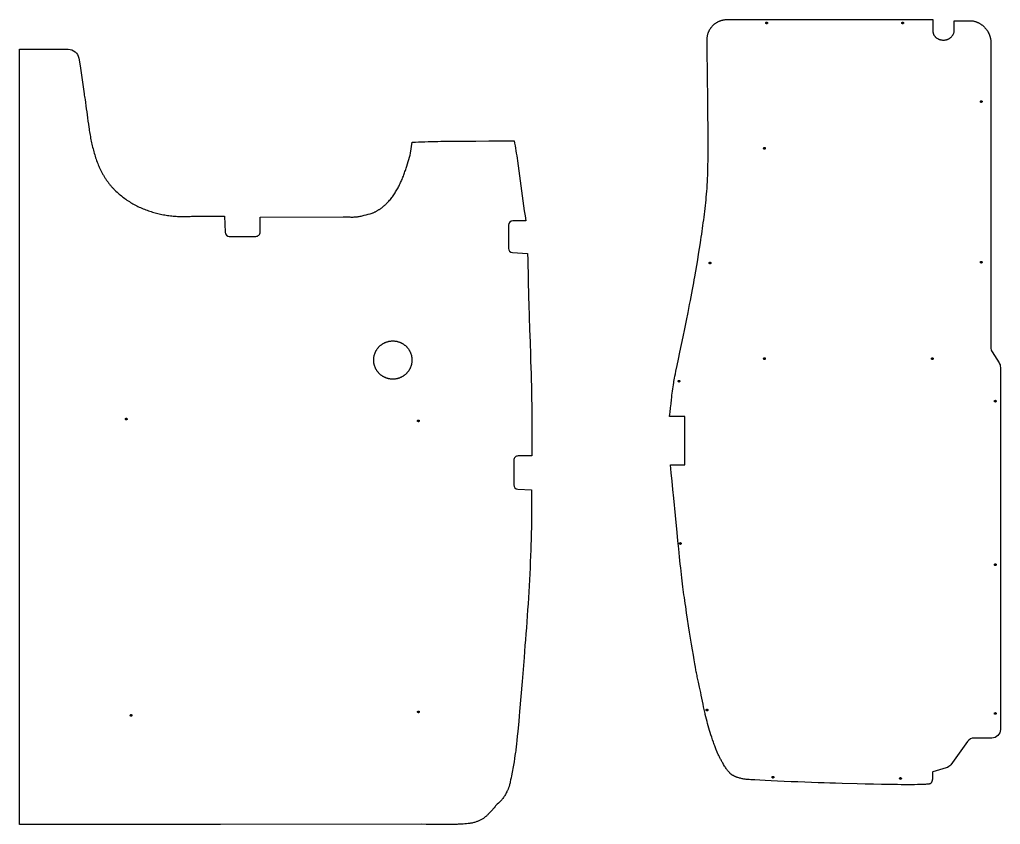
# Model space of a CAD drawing. Extents: x -90 to 5094, y -2208 to 5100.
# Drawn here: x 2285 to 4592, y -2200 to -306 of the extents above; entities that cross this region are included whole.
import ezdxf

# ---------------------------------------------------------------- set-up
doc = ezdxf.new("R2010")
doc.units = 0
doc.layers.add('Default_Layer', color=1, linetype='CONTINUOUS')

msp = doc.modelspace()

# ---------------------------------------------------------------- linework, layer by layer
at = {"layer": 'Default_Layer'}
for points in [[(4483.7, -334.6), (4483.7, -309), (4523.5, -309), (4524.7, -309.1), (4525.9, -309.2), (4527.2, -309.4), (4528.4, -309.6), (4529.6, -309.9), (4530.8, -310.2), (4531.9, -310.5), (4533.1, -310.8), (4534.2, -311.2), (4535.4, -311.6), (4536.5, -312), (4537.6, -312.4), (4538.7, -312.9), (4539.8, -313.4), (4540.9, -313.9), (4542, -314.5), (4543, -315), (4544.1, -315.6), (4545.1, -316.3), (4546.1, -316.9), (4547.1, -317.6), (4548, -318.3), (4549, -319), (4549.9, -319.7), (4550.9, -320.5), (4551.8, -321.2), (4552.6, -322), (4553.5, -322.8), (4554.4, -323.7), (4555.2, -324.5), (4556, -325.4), (4556.8, -326.3), (4557.6, -327.2), (4558.3, -328.1), (4559.1, -329), (4559.8, -330), (4560.5, -330.9), (4561.1, -331.9), (4561.8, -332.9), (4562.4, -333.9), (4563, -334.9), (4563.6, -336), (4564.1, -337), (4564.7, -338.1), (4565.2, -339.1), (4565.7, -340.2), (4566.1, -341.3), (4566.6, -342.4), (4567, -343.5), (4567.4, -344.7), (4567.7, -345.8), (4568.1, -346.9), (4568.4, -348.1), (4568.6, -349.2), (4568.9, -350.4), (4569.1, -351.5), (4569.3, -352.7), (4569.5, -353.9), (4569.6, -355.1), (4569.7, -356.2), (4569.8, -357.4), (4569.9, -358.6), (4569.9, -359.8), (4569.9, -361), (4569.9, -1077.8, 0.142461), (4573, -1088.6), (4589.2, -1114, -0.142461), (4592.3, -1124.7), (4592.3, -1977.1, -0.41414), (4572.3, -1997.1), (4531, -1997.1, 0.240528), (4514.8, -2005.4), (4475.4, -2059.8, -0.166755), (4464.8, -2067.3), (4433.1, -2076.6), (4432.9, -2077.4), (4432.8, -2078.3), (4432.7, -2079.2), (4432.6, -2080.2), (4432.6, -2081.1), (4432.5, -2082), (4432.5, -2084), (4432.5, -2085.9), (4432.5, -2087.8), (4432.5, -2089.7), (4432.5, -2091.7), (4432.4, -2092.6), (4432.3, -2093.5), (4432.3, -2094.4), (4432.1, -2095.3), (4432, -2096.2), (4431.8, -2097.1), (4431.6, -2097.9), (4431.4, -2098.7), (4431.1, -2099.5), (4430.8, -2100.3), (4430.4, -2101), (4430, -2101.8), (4429.7, -2102.1), (4429.5, -2102.4), (4429.2, -2102.8), (4429, -2103.1), (4428.7, -2103.4), (4428.4, -2103.7), (4428.1, -2104), (4427.7, -2104.3), (4427.5, -2104.4), (4427.3, -2104.6), (4427, -2104.7), (4426.6, -2104.8), (4426.2, -2104.9), (4425.7, -2105.1), (4424.6, -2105.3), (4423.3, -2105.5), (4421.8, -2105.7), (4420.1, -2105.9), (4418.2, -2106), (4416.2, -2106.2), (4413.9, -2106.3), (4411.5, -2106.4), (4409, -2106.5), (4406.2, -2106.6), (4403.4, -2106.7), (4397.2, -2106.8), (4390.4, -2106.9), (4383.2, -2107), (4375.5, -2107), (4367.4, -2107), (4359, -2106.9), (4350.2, -2106.8), (4341.2, -2106.7), (4331.9, -2106.5), (4322.5, -2106.4), (4313, -2106.2), (4293.6, -2105.7), (4274.3, -2105.3), (4255.4, -2104.8), (4220.2, -2103.8), (4204.7, -2103.4), (4191, -2103), (4177.7, -2102.6), (4163.3, -2102.2), (4148.1, -2101.7), (4132.3, -2101.1), (4116.1, -2100.5), (4099.9, -2099.9), (4083.9, -2099.2), (4068.2, -2098.5), (4053.3, -2097.8), (4039.2, -2097.1), (4026.4, -2096.5), (4014.9, -2095.8), (4009.8, -2095.5), (4005.2, -2095.2), (4001, -2094.9), (3997.4, -2094.7), (3994.2, -2094.4), (3991.7, -2094.2), (3989.8, -2093.9), (3989.1, -2093.8), (3988.5, -2093.7), (3986.6, -2093.3), (3984.6, -2092.9), (3982.7, -2092.4), (3980.8, -2091.9), (3978.9, -2091.4), (3976.9, -2090.9), (3975, -2090.3), (3973.2, -2089.6), (3971.3, -2088.9), (3970.4, -2088.6), (3969.5, -2088.2), (3968.6, -2087.8), (3967.7, -2087.4), (3966.8, -2087), (3965.9, -2086.5), (3965, -2086.1), (3964.2, -2085.6), (3963.3, -2085.1), (3962.5, -2084.6), (3961.7, -2084.1), (3960.8, -2083.6), (3960, -2083), (3959.2, -2082.4), (3958.5, -2081.8), (3957.7, -2081.2), (3957, -2080.5), (3956.2, -2079.8), (3955.5, -2079.1), (3954.8, -2078.4), (3954.1, -2077.7), (3953.4, -2076.9), (3952.7, -2076.1), (3952.1, -2075.3), (3951.4, -2074.5), (3950.7, -2073.7), (3949.5, -2071.9), (3948.2, -2070.2), (3947, -2068.4), (3945.8, -2066.6), (3944.7, -2064.8), (3943.6, -2062.9), (3941.3, -2059.3), (3939.2, -2055.8), (3938.1, -2054), (3937.1, -2052.3), (3936.1, -2050.5), (3935.1, -2048.7), (3934.1, -2047), (3933.2, -2045.2), (3932.2, -2043.3), (3931.3, -2041.5), (3930.4, -2039.7), (3929.6, -2037.8), (3928.7, -2036), (3927.9, -2034.1), (3926.2, -2030.4), (3924.6, -2026.7), (3923.8, -2024.7), (3922.9, -2022.6), (3922, -2020.2), (3921.1, -2017.8), (3920.2, -2015.2), (3919.2, -2012.5), (3918.2, -2009.8), (3917.2, -2007), (3915.3, -2001.2), (3913.3, -1995.4), (3911.5, -1989.7), (3909.8, -1984.3), (3908.2, -1979), (3906.6, -1973.8), (3905.1, -1968.5), (3903.6, -1963.2), (3902.2, -1957.9), (3900.8, -1952.6), (3899.5, -1947.3), (3898.2, -1941.9), (3897.5, -1939.2), (3896.9, -1936.3), (3896.2, -1933.3), (3895.5, -1930.2), (3894.2, -1923.8), (3892.8, -1917.1), (3890, -1903.4), (3888.7, -1896.5), (3887.3, -1889.9), (3886, -1883.8), (3884.6, -1877.7), (3881.9, -1865.4), (3880.6, -1859.3), (3879.3, -1853.2), (3878.7, -1850.1), (3878.1, -1847), (3877.5, -1843.9), (3876.9, -1840.9), (3876.2, -1836.7), (3875.1, -1830.5), (3873.7, -1822.4), (3872, -1812.8), (3870.2, -1801.7), (3868.1, -1789.5), (3865.9, -1776.3), (3863.6, -1762.2), (3861.2, -1747.7), (3858.9, -1732.7), (3856.5, -1717.6), (3854.2, -1702.6), (3852, -1687.9), (3850.9, -1680.7), (3849.9, -1673.6), (3848.9, -1666.7), (3847.9, -1660.1), (3847.1, -1653.6), (3846.2, -1647.4), (3845.4, -1641.1), (3844.6, -1634.5), (3843.8, -1627.5), (3843, -1620.2), (3842.1, -1612.6), (3841.2, -1604.7), (3840.3, -1596.5), (3839.4, -1588.1), (3837.6, -1570.4), (3835.7, -1552), (3833.8, -1532.9), (3831.9, -1513.3), (3827.9, -1473), (3824, -1432.3), (3822, -1412.2), (3820.1, -1392.5), (3818.2, -1373.2), (3816.3, -1354.5), (3850.3, -1354.5), (3850.3, -1240.1), (3814.1, -1240.1), (3814.7, -1235.2), (3815.2, -1230.2), (3816.4, -1220.3), (3817.5, -1210.3), (3818.6, -1200.4), (3819.1, -1195.4), (3819.7, -1190.5), (3820.3, -1185.5), (3821, -1180.5), (3821.6, -1175.6), (3822.3, -1170.6), (3823, -1165.7), (3823.8, -1160.7), (3824.3, -1157.9), (3824.9, -1154.4), (3825.7, -1150.2), (3826.7, -1145.4), (3827.7, -1140), (3828.9, -1134.1), (3831.7, -1120.7), (3834.8, -1105.7), (3838.2, -1089.1), (3845.8, -1053), (3849.7, -1034), (3853.6, -1014.8), (3857.5, -995.7), (3859.4, -986.2), (3861.3, -976.9), (3863.1, -967.8), (3864.8, -958.8), (3866.5, -950.1), (3868.1, -941.7), (3869.6, -933.6), (3871, -925.9), (3872.3, -918.5), (3873.5, -911.6), (3877.9, -884.9), (3880.2, -871.5), (3882.4, -858.2), (3884.5, -844.8), (3886.7, -831.4), (3887.7, -824.7), (3888.7, -818), (3889.7, -811.3), (3890.7, -804.6), (3891.7, -797.9), (3892.6, -791.2), (3893.5, -784.4), (3894.4, -777.7), (3895.3, -771), (3896.1, -764.3), (3896.9, -757.6), (3897.7, -750.8), (3898.5, -744.1), (3899.2, -737.4), (3899.9, -730.6), (3900.5, -723.9), (3901.1, -717.2), (3901.7, -710.4), (3902.2, -703.7), (3902.7, -696.9), (3902.9, -693.5), (3903.1, -689.9), (3903.3, -686.2), (3903.5, -682.4), (3903.6, -678.5), (3903.8, -674.4), (3903.9, -670.3), (3904.1, -666), (3904.3, -657.2), (3904.5, -648), (3904.6, -638.4), (3904.7, -628.5), (3904.8, -618.3), (3904.8, -607.7), (3904.8, -596.9), (3904.8, -585.8), (3904.8, -574.6), (3904.7, -563.1), (3904.6, -551.4), (3904.5, -539.6), (3904.2, -515.6), (3903.9, -491.3), (3903.3, -442.5), (3903.1, -418.4), (3902.9, -394.7), (3902.8, -383.1), (3902.7, -371.7), (3902.7, -360.5), (3902.7, -349.5), (3902.7, -348.4), (3902.9, -347.3), (3903, -346.2), (3903.2, -345), (3903.4, -343.9), (3903.6, -342.8), (3903.9, -341.7), (3904.2, -340.6), (3904.5, -339.6), (3904.8, -338.5), (3905.2, -337.4), (3905.6, -336.4), (3906, -335.4), (3906.4, -334.3), (3906.9, -333.3), (3907.4, -332.3), (3907.9, -331.3), (3908.4, -330.3), (3909, -329.3), (3909.6, -328.4), (3910.2, -327.4), (3910.8, -326.5), (3911.5, -325.6), (3912.2, -324.7), (3912.8, -323.8), (3913.6, -323), (3914.3, -322.1), (3915.1, -321.3), (3915.8, -320.5), (3916.6, -319.7), (3917.4, -318.9), (3918.3, -318.1), (3919.1, -317.4), (3920, -316.7), (3920.8, -316), (3921.7, -315.3), (3922.7, -314.6), (3923.6, -314), (3924.5, -313.4), (3925.5, -312.8), (3926.5, -312.2), (3927.5, -311.7), (3928.5, -311.1), (3929.5, -310.6), (3930.5, -310.2), (3931.5, -309.7), (3932.6, -309.3), (3933.7, -308.9), (3934.7, -308.5), (3935.8, -308.2), (3936.9, -307.9), (3938, -307.6), (3939.2, -307.3), (3940.3, -307.1), (3941.4, -306.9), (3942.6, -306.7), (3943.7, -306.6), (3944.9, -306.5), (3946.1, -306.4), (3947.2, -306.4), (3948.4, -306.4), (3949.6, -306.4), (3950.8, -306.4), (3952, -306.5), (4433.4, -306.5), (4433.5, -334.9), (4433.7, -336), (4433.9, -337.1), (4434.1, -338.1), (4434.4, -339.2), (4434.8, -340.1), (4435.2, -341.1), (4435.6, -342), (4436.1, -342.9), (4436.6, -343.8), (4437.2, -344.6), (4437.8, -345.4), (4438.5, -346.2), (4439.2, -346.9), (4439.9, -347.6), (4440.6, -348.3), (4441.4, -348.9), (4442.2, -349.5), (4443.1, -350.1), (4444, -350.7), (4444.9, -351.2), (4445.8, -351.6), (4446.7, -352.1), (4447.7, -352.5), (4448.6, -352.8), (4449.6, -353.2), (4450.6, -353.5), (4451.7, -353.7), (4452.7, -353.9), (4453.7, -354.1), (4454.8, -354.3), (4455.9, -354.4), (4456.9, -354.5), (4458, -354.5), (4459.1, -354.5), (4460.1, -354.4), (4461.2, -354.4), (4462.3, -354.2), (4463.3, -354.1), (4464.4, -353.9), (4465.4, -353.6), (4466.4, -353.3), (4467.5, -353), (4468.5, -352.6), (4469.5, -352.2), (4470.4, -351.8), (4471.4, -351.3), (4472.3, -350.7), (4473.3, -350.1), (4474.2, -349.5), (4475, -348.8), (4475.9, -348.1), (4476.7, -347.4), (4477.5, -346.6), (4478.2, -345.7), (4479, -344.8), (4479.7, -343.9), (4480.3, -342.9), (4480.9, -341.8), (4481.5, -340.8), (4482, -339.6), (4482.5, -338.4), (4483, -337.2), (4483.4, -335.9), (4483.7, -334.6)], [(3467.3, -1864.1), (3461.3, -1934.4), (3460.3, -1945.3), (3459.2, -1957.2), (3457, -1981.6), (3455.9, -1992.9), (3455, -2002.8), (3454.2, -2010.6), (3453.9, -2013.6), (3453.6, -2015.8), (3453.2, -2019.5), (3452.7, -2023.2), (3452.2, -2026.9), (3451.6, -2030.6), (3451.1, -2034.3), (3450.5, -2038), (3449.4, -2045.3), (3448.2, -2053), (3447.5, -2056.9), (3446.8, -2061), (3446.1, -2065), (3445.4, -2069.1), (3444.6, -2073.2), (3443.9, -2077.2), (3442.2, -2086.1), (3441.2, -2090.9), (3440.2, -2095.8), (3439.2, -2100.5), (3438.8, -2102.7), (3438.3, -2104.8), (3437.8, -2106.7), (3437.3, -2108.5), (3436.9, -2110.1), (3436.5, -2111.4), (3436.1, -2112.7), (3435.6, -2113.9), (3435.1, -2115.2), (3434.6, -2116.4), (3434.1, -2117.7), (3433.5, -2118.9), (3433, -2120.2), (3432.4, -2121.4), (3431.2, -2123.8), (3430.1, -2126.1), (3428.9, -2128.3), (3427.8, -2130.2), (3426.7, -2132), (3425.6, -2133.8), (3424.4, -2135.6), (3423.2, -2137.3), (3421.9, -2139), (3420.6, -2140.7), (3419.3, -2142.4), (3417.9, -2144), (3417.2, -2144.8), (3416.5, -2145.6), (3415.8, -2146.4), (3415.1, -2147.1), (3413.5, -2148.6), (3412, -2150.1), (3408.9, -2153.1), (3407.3, -2154.6), (3406.6, -2155.3), (3405.8, -2156.1), (3405, -2157), (3403.9, -2158.2), (3401.3, -2161), (3395, -2168.1), (3391.8, -2171.7), (3388.8, -2175), (3387.5, -2176.4), (3386.3, -2177.7), (3385.4, -2178.7), (3384.6, -2179.4), (3383.3, -2180.6), (3381.9, -2181.8), (3380.5, -2182.9), (3379.1, -2184.1), (3377.7, -2185.2), (3376.2, -2186.2), (3374.8, -2187.2), (3373.3, -2188.1), (3371.9, -2189), (3370.4, -2189.8), (3368.9, -2190.5), (3367.3, -2191.3), (3365.8, -2192), (3364.2, -2192.6), (3362.6, -2193.3), (3361, -2193.8), (3359.4, -2194.4), (3357.5, -2195), (3355.6, -2195.5), (3353.6, -2196.1), (3351.6, -2196.6), (3349.5, -2197.1), (3347.5, -2197.5), (3345.5, -2197.8), (3344.4, -2198), (3343.1, -2198.2), (3341.7, -2198.4), (3340.1, -2198.5), (3336.6, -2198.9), (3332.8, -2199.2), (3328.7, -2199.5), (3324.6, -2199.7), (3320.6, -2200), (3316.8, -2200.1), (3314.6, -2200.2), (3311.6, -2200.3), (3307.8, -2200.3), (3303.3, -2200.3), (3292.9, -2200.3), (3280.8, -2200.3), (3254.7, -2200.2), (3241.9, -2200.2), (3230.3, -2200.1), (2757.8, -2200.2), (2285.2, -2200.3), (2285.2, -1744.3), (2285.2, -1288.3), (2285.2, -832.2), (2285.2, -376.2), (2399.6, -376.1, -0.365546), (2424.2, -396.9), (2427.4, -415.3), (2436.8, -480.7), (2437.4, -484.1), (2438, -487.6), (2438.5, -491.1), (2439.1, -494.7), (2440.1, -501.8), (2441.1, -508.9), (2442.1, -516.1), (2443.1, -523.3), (2445, -537.9), (2446, -545.2), (2447, -552.5), (2448.1, -559.8), (2448.6, -563.5), (2449.2, -567.1), (2449.8, -570.8), (2450.4, -574.4), (2451, -578.1), (2451.7, -581.7), (2452.3, -585.3), (2453, -589), (2453.8, -592.6), (2454.5, -596.2), (2455.3, -599.8), (2456.1, -603.3), (2457, -606.9), (2457.9, -610.4), (2458.8, -614), (2459.7, -617.5), (2460.7, -621), (2461.8, -624.5), (2462.8, -628), (2463.9, -631.4), (2465.1, -634.8), (2466.3, -638.2), (2467.6, -641.6), (2468.9, -645), (2470.2, -648.3), (2471.6, -651.6), (2472.4, -653.3), (2473.1, -654.9), (2473.9, -656.6), (2474.6, -658.2), (2475.4, -659.8), (2476.2, -661.4), (2477, -663), (2477.8, -664.6), (2478.7, -666.2), (2479.5, -667.8), (2480.4, -669.4), (2481.3, -670.9), (2482.2, -672.5), (2483.1, -674), (2484, -675.6), (2485, -677.1), (2485.9, -678.6), (2486.9, -680.2), (2487.9, -681.7), (2488.9, -683.2), (2490, -684.7), (2491, -686.2), (2492.1, -687.6), (2493.2, -689.1), (2494.3, -690.5), (2495.4, -692), (2496.5, -693.4), (2497.7, -694.9), (2498.9, -696.3), (2500.1, -697.7), (2501.3, -699.1), (2502.5, -700.5), (2503.7, -701.7), (2504.8, -703), (2506, -704.2), (2507.2, -705.4), (2508.3, -706.6), (2509.5, -707.8), (2511.9, -710.2), (2514.4, -712.5), (2516.8, -714.7), (2519.3, -716.9), (2521.9, -719.1), (2524.5, -721.2), (2527.1, -723.3), (2529.7, -725.3), (2532.4, -727.3), (2535.1, -729.2), (2537.8, -731.1), (2540.6, -733), (2543.4, -734.7), (2546.2, -736.5), (2549, -738.2), (2551.9, -739.8), (2554.8, -741.5), (2557.7, -743), (2560.6, -744.5), (2563.6, -746), (2566.6, -747.4), (2569.6, -748.8), (2572.6, -750.2), (2575.7, -751.4), (2578.8, -752.7), (2581.8, -753.9), (2584.9, -755.1), (2588.1, -756.2), (2591.2, -757.2), (2594.4, -758.3), (2597.5, -759.2), (2600.7, -760.2), (2603.9, -761.1), (2607.2, -761.9), (2610.4, -762.7), (2613.6, -763.5), (2616.9, -764.2), (2620.1, -764.9), (2623.4, -765.5), (2626.7, -766.1), (2630, -766.7), (2633.3, -767.2), (2636.6, -767.6), (2639.9, -768.1), (2643.2, -768.4), (2646.5, -768.8), (2649.8, -769.1), (2653.1, -769.3), (2656.5, -769.5), (2659.8, -769.7), (2663.1, -769.8), (2666.5, -769.9), (2669.8, -769.9), (2673.1, -769.9), (2676.4, -769.9), (2679.8, -769.8), (2683.1, -769.7), (2686.4, -769.5), (2689.7, -769.3), (2693, -769.1), (2696.3, -768.8), (2696.3, -768.9), (2766.9, -768.9), (2768.5, -806.9, 0.401696), (2778.5, -816.5), (2841.1, -816.5, 0.414214), (2851.1, -806.5), (2851.1, -771.5), (3046.3, -770.5), (3048.3, -770.5), (3050.3, -770.5), (3054.2, -770.6), (3058.1, -770.8), (3062, -770.9), (3064, -771), (3065.9, -771), (3067.9, -771), (3069.9, -771), (3071.8, -770.9), (3073.8, -770.8), (3075.7, -770.7), (3077.7, -770.5), (3078.6, -770.4), (3079.7, -770.2), (3081.7, -769.9), (3083.9, -769.5), (3086.1, -769), (3088.3, -768.6), (3090.7, -768), (3093, -767.4), (3095.4, -766.8), (3100.2, -765.6), (3105.1, -764.3), (3109.9, -763.1), (3112.2, -762.5), (3114.6, -762), (3115.9, -761.4), (3117.1, -760.9), (3118.4, -760.3), (3119.7, -759.7), (3120.9, -759.1), (3122.1, -758.4), (3123.4, -757.8), (3124.6, -757.1), (3125.8, -756.5), (3127, -755.8), (3128.1, -755.1), (3129.3, -754.4), (3130.4, -753.6), (3131.6, -752.9), (3132.7, -752.2), (3133.8, -751.4), (3134.9, -750.6), (3136, -749.8), (3137.1, -749), (3138.2, -748.2), (3139.2, -747.4), (3140.3, -746.5), (3141.3, -745.7), (3142.3, -744.8), (3143.3, -743.9), (3144.3, -743), (3145.3, -742.1), (3146.3, -741.2), (3147.3, -740.3), (3148.2, -739.4), (3150.1, -737.5), (3152, -735.5), (3153.8, -733.6), (3155.6, -731.5), (3157.3, -729.5), (3159, -727.4), (3160.6, -725.3), (3162.3, -723.1), (3163.8, -720.9), (3165.4, -718.7), (3166.9, -716.4), (3168.4, -714.1), (3169.8, -711.8), (3171.2, -709.5), (3172.6, -707.1), (3174, -704.7), (3175.3, -702.3), (3176.6, -699.8), (3177.8, -697.4), (3179, -694.9), (3180.2, -692.4), (3181.4, -689.9), (3182.6, -687.4), (3183.7, -684.8), (3184.8, -682.3), (3185.8, -679.7), (3186.9, -677.1), (3187.9, -674.5), (3188.9, -671.9), (3189.9, -669.3), (3190.8, -666.7), (3191.7, -664.1), (3192.6, -661.5), (3193.5, -658.9), (3194.4, -656.3), (3195.3, -653.7), (3196.1, -651.1), (3197.7, -645.8), (3199.3, -640.6), (3200.7, -635.5), (3202.2, -630.4), (3203.6, -625.3), (3204.9, -620.3), (3204.8, -620.3), (3208.7, -594.9), (3216.2, -594.6), (3223.7, -594.3), (3231.2, -594), (3238.7, -593.7), (3246.2, -593.5), (3253.7, -593.3), (3261.2, -593.1), (3268.7, -593), (3276.2, -592.8), (3283.7, -592.7), (3298.7, -592.5), (3313.7, -592.3), (3328.7, -592.2), (3343.7, -592.1), (3358.7, -592.1), (3388.7, -591.9), (3403.7, -591.9), (3418.7, -591.8), (3433.7, -591.6), (3448.7, -591.4), (3449.7, -597.3), (3450.7, -603.2), (3451.7, -609), (3452.6, -614.9), (3453.5, -620.8), (3454.5, -626.7), (3455.4, -632.6), (3456.2, -638.5), (3458, -650.3), (3459.6, -662.1), (3461.3, -673.9), (3462.9, -685.8), (3466, -709.4), (3469.2, -733.1), (3470.8, -744.9), (3472.4, -756.7), (3474.1, -768.5), (3475.8, -780.3), (3445.1, -780.3, 0.414212), (3435.1, -790.3), (3435.1, -844.7, 0.398037), (3444.5, -854.7), (3480.3, -856.7), (3480.5, -871.6), (3480.8, -886.5), (3481.1, -901.4), (3481.4, -916.3), (3481.8, -931.2), (3482.2, -946), (3482.6, -960.9), (3483, -975.8), (3484, -1005.6), (3484.9, -1035.4), (3485.9, -1065.2), (3486.9, -1094.9), (3487.3, -1109.8), (3487.8, -1124.7), (3488.2, -1139.6), (3488.6, -1154.5), (3489, -1169.4), (3489.3, -1184.3), (3489.6, -1199.2), (3489.9, -1214.1), (3490.1, -1229), (3490.3, -1243.9), (3490.4, -1258.8), (3490.5, -1273.7), (3490.5, -1288.5), (3490.5, -1296), (3490.5, -1303.4), (3490.4, -1310.9), (3490.4, -1318.3), (3490.3, -1325.8), (3490.2, -1333.2), (3490.2, -1333.2), (3457.7, -1333.2, 0.414214), (3447.7, -1343.2), (3447.7, -1401.6, 0.403671), (3457.3, -1411.6), (3489.4, -1412.8), (3489.5, -1419.8), (3489.6, -1426.9), (3489.6, -1434), (3489.7, -1441), (3489.7, -1448.1), (3489.7, -1455.2), (3489.6, -1462.2), (3489.6, -1469.3), (3489.5, -1476.4), (3489.4, -1483.4), (3489.3, -1490.5), (3489.2, -1497.5), (3489.1, -1504.6), (3488.9, -1511.7), (3488.7, -1518.7), (3488.5, -1525.8), (3488.3, -1532.8), (3488.1, -1539.9), (3487.6, -1554), (3487.1, -1568.1), (3486.5, -1582.2), (3485.9, -1596.4), (3485.2, -1610.5), (3484.5, -1624.6), (3483.7, -1638.7), (3482.9, -1652.8), (3482, -1666.9), (3481.1, -1681), (3480.2, -1695.1), (3479.2, -1709.2), (3478.2, -1723.3), (3477.2, -1737.4), (3476.2, -1751.5), (3475.1, -1765.6), (3474, -1779.7), (3471.8, -1807.8), (3469.6, -1836), (3467.3, -1864.1), (3467.3, -1864.1)]]:
    msp.add_lwpolyline(points, format="xyb", close=True, dxfattribs=at)
for points in [[(4042.3, -316.3), (4042.1, -316.3), (4041.9, -316.2), (4041.7, -316.2), (4041.5, -316.1), (4041.3, -316), (4041.2, -315.9), (4041, -315.8), (4040.9, -315.7), (4040.8, -315.6), (4040.6, -315.4), (4040.5, -315.2), (4040.5, -315.1), (4040.4, -314.9), (4040.3, -314.7), (4040.3, -314.5), (4040.3, -314.3), (4040.3, -314.1), (4040.3, -313.9), (4040.4, -313.7), (4040.5, -313.5), (4040.5, -313.3), (4040.6, -313.2), (4040.8, -313), (4040.9, -312.9), (4041, -312.7), (4041.2, -312.6), (4041.3, -312.5), (4041.5, -312.4), (4041.7, -312.4), (4041.9, -312.3), (4042.1, -312.3), (4042.3, -312.3), (4042.5, -312.3), (4042.7, -312.3), (4042.9, -312.4), (4043.1, -312.4), (4043.2, -312.5), (4043.4, -312.6), (4043.6, -312.7), (4043.7, -312.9), (4043.8, -313), (4044, -313.2), (4044.1, -313.3), (4044.1, -313.5), (4044.2, -313.7), (4044.3, -313.9), (4044.3, -314.1), (4044.3, -314.3), (4044.3, -314.5), (4044.3, -314.7), (4044.2, -314.9), (4044.1, -315.1), (4044.1, -315.2), (4044, -315.4), (4043.8, -315.6), (4043.7, -315.7), (4043.6, -315.8), (4043.4, -315.9), (4043.2, -316), (4043.1, -316.1), (4042.9, -316.2), (4042.7, -316.2), (4042.5, -316.3), (4042.3, -316.3)], [(4362.3, -316.3), (4362.1, -316.3), (4361.9, -316.2), (4361.7, -316.2), (4361.5, -316.1), (4361.3, -316), (4361.2, -315.9), (4361, -315.8), (4360.9, -315.7), (4360.8, -315.6), (4360.6, -315.4), (4360.5, -315.2), (4360.5, -315.1), (4360.4, -314.9), (4360.3, -314.7), (4360.3, -314.5), (4360.3, -314.3), (4360.3, -314.1), (4360.3, -313.9), (4360.4, -313.7), (4360.5, -313.5), (4360.5, -313.3), (4360.6, -313.2), (4360.8, -313), (4360.9, -312.9), (4361, -312.7), (4361.2, -312.6), (4361.3, -312.5), (4361.5, -312.4), (4361.7, -312.4), (4361.9, -312.3), (4362.1, -312.3), (4362.3, -312.3), (4362.5, -312.3), (4362.7, -312.3), (4362.9, -312.4), (4363.1, -312.4), (4363.2, -312.5), (4363.4, -312.6), (4363.6, -312.7), (4363.7, -312.9), (4363.8, -313), (4364, -313.2), (4364.1, -313.3), (4364.1, -313.5), (4364.2, -313.7), (4364.3, -313.9), (4364.3, -314.1), (4364.3, -314.3), (4364.3, -314.5), (4364.3, -314.7), (4364.2, -314.9), (4364.1, -315.1), (4364.1, -315.2), (4364, -315.4), (4363.8, -315.6), (4363.7, -315.7), (4363.6, -315.8), (4363.4, -315.9), (4363.2, -316), (4363.1, -316.1), (4362.9, -316.2), (4362.7, -316.2), (4362.5, -316.3), (4362.3, -316.3)], [(4547.3, -501.3), (4547.1, -501.3), (4546.9, -501.2), (4546.7, -501.2), (4546.5, -501.1), (4546.3, -501), (4546.2, -500.9), (4546, -500.8), (4545.9, -500.7), (4545.8, -500.6), (4545.6, -500.4), (4545.5, -500.2), (4545.5, -500.1), (4545.4, -499.9), (4545.3, -499.7), (4545.3, -499.5), (4545.3, -499.3), (4545.3, -499.1), (4545.3, -498.9), (4545.4, -498.7), (4545.5, -498.5), (4545.5, -498.3), (4545.6, -498.2), (4545.8, -498), (4545.9, -497.9), (4546, -497.7), (4546.2, -497.6), (4546.3, -497.5), (4546.5, -497.4), (4546.7, -497.4), (4546.9, -497.3), (4547.1, -497.3), (4547.3, -497.3), (4547.5, -497.3), (4547.7, -497.3), (4547.9, -497.4), (4548.1, -497.4), (4548.2, -497.5), (4548.4, -497.6), (4548.6, -497.7), (4548.7, -497.9), (4548.8, -498), (4549, -498.2), (4549.1, -498.3), (4549.1, -498.5), (4549.2, -498.7), (4549.3, -498.9), (4549.3, -499.1), (4549.3, -499.3), (4549.3, -499.5), (4549.3, -499.7), (4549.2, -499.9), (4549.1, -500.1), (4549.1, -500.2), (4549, -500.4), (4548.8, -500.6), (4548.7, -500.7), (4548.6, -500.8), (4548.4, -500.9), (4548.2, -501), (4548.1, -501.1), (4547.9, -501.2), (4547.7, -501.2), (4547.5, -501.3), (4547.3, -501.3)], [(4037.3, -611.3), (4037.1, -611.3), (4036.9, -611.2), (4036.7, -611.2), (4036.5, -611.1), (4036.3, -611), (4036.2, -610.9), (4036, -610.8), (4035.9, -610.7), (4035.8, -610.6), (4035.6, -610.4), (4035.5, -610.2), (4035.5, -610.1), (4035.4, -609.9), (4035.3, -609.7), (4035.3, -609.5), (4035.3, -609.3), (4035.3, -609.1), (4035.3, -608.9), (4035.4, -608.7), (4035.5, -608.5), (4035.5, -608.3), (4035.6, -608.2), (4035.8, -608), (4035.9, -607.9), (4036, -607.7), (4036.2, -607.6), (4036.3, -607.5), (4036.5, -607.4), (4036.7, -607.4), (4036.9, -607.3), (4037.1, -607.3), (4037.3, -607.3), (4037.5, -607.3), (4037.7, -607.3), (4037.9, -607.4), (4038.1, -607.4), (4038.2, -607.5), (4038.4, -607.6), (4038.6, -607.7), (4038.7, -607.9), (4038.8, -608), (4039, -608.2), (4039.1, -608.3), (4039.1, -608.5), (4039.2, -608.7), (4039.3, -608.9), (4039.3, -609.1), (4039.3, -609.3), (4039.3, -609.5), (4039.3, -609.7), (4039.2, -609.9), (4039.1, -610.1), (4039.1, -610.2), (4039, -610.4), (4038.8, -610.6), (4038.7, -610.7), (4038.6, -610.8), (4038.4, -610.9), (4038.2, -611), (4038.1, -611.1), (4037.9, -611.2), (4037.7, -611.2), (4037.5, -611.3), (4037.3, -611.3)], [(4547.3, -879.3), (4547.1, -879.3), (4546.9, -879.2), (4546.7, -879.2), (4546.5, -879.1), (4546.3, -879), (4546.2, -878.9), (4546, -878.8), (4545.9, -878.7), (4545.8, -878.6), (4545.6, -878.4), (4545.5, -878.2), (4545.5, -878.1), (4545.4, -877.9), (4545.3, -877.7), (4545.3, -877.5), (4545.3, -877.3), (4545.3, -877.1), (4545.3, -876.9), (4545.4, -876.7), (4545.5, -876.5), (4545.5, -876.3), (4545.6, -876.2), (4545.8, -876), (4545.9, -875.9), (4546, -875.7), (4546.2, -875.6), (4546.3, -875.5), (4546.5, -875.4), (4546.7, -875.4), (4546.9, -875.3), (4547.1, -875.3), (4547.3, -875.3), (4547.5, -875.3), (4547.7, -875.3), (4547.9, -875.4), (4548.1, -875.4), (4548.2, -875.5), (4548.4, -875.6), (4548.6, -875.7), (4548.7, -875.9), (4548.8, -876), (4549, -876.2), (4549.1, -876.3), (4549.1, -876.5), (4549.2, -876.7), (4549.3, -876.9), (4549.3, -877.1), (4549.3, -877.3), (4549.3, -877.5), (4549.3, -877.7), (4549.2, -877.9), (4549.1, -878.1), (4549.1, -878.2), (4549, -878.4), (4548.8, -878.6), (4548.7, -878.7), (4548.6, -878.8), (4548.4, -878.9), (4548.2, -879), (4548.1, -879.1), (4547.9, -879.2), (4547.7, -879.2), (4547.5, -879.3), (4547.3, -879.3)], [(3909.3, -881.3), (3909.1, -881.3), (3908.9, -881.2), (3908.7, -881.2), (3908.5, -881.1), (3908.3, -881), (3908.2, -880.9), (3908, -880.8), (3907.9, -880.7), (3907.8, -880.6), (3907.6, -880.4), (3907.5, -880.2), (3907.5, -880.1), (3907.4, -879.9), (3907.3, -879.7), (3907.3, -879.5), (3907.3, -879.3), (3907.3, -879.1), (3907.3, -878.9), (3907.4, -878.7), (3907.5, -878.5), (3907.5, -878.3), (3907.6, -878.2), (3907.8, -878), (3907.9, -877.9), (3908, -877.7), (3908.2, -877.6), (3908.3, -877.5), (3908.5, -877.4), (3908.7, -877.4), (3908.9, -877.3), (3909.1, -877.3), (3909.3, -877.3), (3909.5, -877.3), (3909.7, -877.3), (3909.9, -877.4), (3910.1, -877.4), (3910.2, -877.5), (3910.4, -877.6), (3910.6, -877.7), (3910.7, -877.9), (3910.8, -878), (3911, -878.2), (3911.1, -878.3), (3911.1, -878.5), (3911.2, -878.7), (3911.3, -878.9), (3911.3, -879.1), (3911.3, -879.3), (3911.3, -879.5), (3911.3, -879.7), (3911.2, -879.9), (3911.1, -880.1), (3911.1, -880.2), (3911, -880.4), (3910.8, -880.6), (3910.7, -880.7), (3910.6, -880.8), (3910.4, -880.9), (3910.2, -881), (3910.1, -881.1), (3909.9, -881.2), (3909.7, -881.2), (3909.5, -881.3), (3909.3, -881.3)], [(3163.1, -1062.6), (3164.3, -1062.6), (3165.4, -1062.6), (3166.6, -1062.7), (3167.7, -1062.8), (3168.8, -1062.9), (3170, -1063.1), (3171.1, -1063.3), (3172.2, -1063.5), (3173.3, -1063.7), (3174.4, -1064), (3175.4, -1064.3), (3176.5, -1064.6), (3177.5, -1064.9), (3178.6, -1065.3), (3179.6, -1065.7), (3180.6, -1066.1), (3181.6, -1066.5), (3182.6, -1067), (3183.6, -1067.5), (3184.6, -1068), (3185.5, -1068.5), (3186.5, -1069.1), (3187.4, -1069.6), (3188.3, -1070.2), (3189.2, -1070.9), (3190, -1071.5), (3190.9, -1072.2), (3191.7, -1072.8), (3192.6, -1073.5), (3193.4, -1074.3), (3194.2, -1075), (3194.9, -1075.7), (3195.7, -1076.5), (3196.4, -1077.3), (3197.1, -1078.1), (3197.8, -1078.9), (3198.5, -1079.8), (3199.2, -1080.6), (3199.8, -1081.5), (3200.4, -1082.4), (3201, -1083.3), (3201.6, -1084.2), (3202.2, -1085.2), (3202.7, -1086.1), (3203.2, -1087.1), (3203.7, -1088.1), (3204.1, -1089), (3204.6, -1090), (3205, -1091.1), (3205.4, -1092.1), (3205.8, -1093.1), (3206.1, -1094.2), (3206.4, -1095.2), (3206.7, -1096.3), (3207, -1097.4), (3207.2, -1098.5), (3207.4, -1099.6), (3207.6, -1100.7), (3207.8, -1101.8), (3207.9, -1103), (3208, -1104.1), (3208.1, -1105.2), (3208.1, -1106.4), (3208.1, -1107.6), (3208.1, -1108.7), (3208.1, -1109.9), (3208, -1111), (3207.9, -1112.2), (3207.8, -1113.3), (3207.6, -1114.4), (3207.4, -1115.5), (3207.2, -1116.6), (3207, -1117.7), (3206.7, -1118.8), (3206.4, -1119.9), (3206.1, -1120.9), (3205.8, -1122), (3205.4, -1123), (3205, -1124.1), (3204.6, -1125.1), (3204.1, -1126.1), (3203.7, -1127.1), (3203.2, -1128), (3202.7, -1129), (3202.2, -1130), (3201.6, -1130.9), (3201, -1131.8), (3200.4, -1132.7), (3199.8, -1133.6), (3199.2, -1134.5), (3198.5, -1135.3), (3197.8, -1136.2), (3197.1, -1137), (3196.4, -1137.8), (3195.7, -1138.6), (3194.9, -1139.4), (3194.2, -1140.1), (3193.4, -1140.9), (3192.6, -1141.6), (3191.7, -1142.3), (3190.9, -1143), (3190, -1143.6), (3189.2, -1144.3), (3188.3, -1144.9), (3187.4, -1145.5), (3186.5, -1146), (3185.5, -1146.6), (3184.6, -1147.1), (3183.6, -1147.6), (3182.6, -1148.1), (3181.6, -1148.6), (3180.6, -1149), (3179.6, -1149.4), (3178.6, -1149.8), (3177.5, -1150.2), (3176.5, -1150.5), (3175.4, -1150.9), (3174.4, -1151.1), (3173.3, -1151.4), (3172.2, -1151.6), (3171.1, -1151.9), (3170, -1152), (3168.8, -1152.2), (3167.7, -1152.3), (3166.6, -1152.4), (3165.4, -1152.5), (3164.3, -1152.5), (3163.1, -1152.6), (3162, -1152.5), (3160.8, -1152.5), (3159.7, -1152.4), (3158.5, -1152.3), (3157.4, -1152.2), (3156.3, -1152), (3155.2, -1151.9), (3154, -1151.6), (3153, -1151.4), (3151.9, -1151.1), (3150.8, -1150.9), (3149.7, -1150.5), (3148.7, -1150.2), (3147.6, -1149.8), (3146.6, -1149.4), (3145.6, -1149), (3144.6, -1148.6), (3143.6, -1148.1), (3142.6, -1147.6), (3141.7, -1147.1), (3140.7, -1146.6), (3139.8, -1146), (3138.9, -1145.5), (3138, -1144.9), (3137.1, -1144.3), (3136.2, -1143.6), (3135.3, -1143), (3134.5, -1142.3), (3133.7, -1141.6), (3132.9, -1140.9), (3132.1, -1140.1), (3131.3, -1139.4), (3130.5, -1138.6), (3129.8, -1137.8), (3129.1, -1137), (3128.4, -1136.2), (3127.7, -1135.3), (3127.1, -1134.5), (3126.4, -1133.6), (3125.8, -1132.7), (3125.2, -1131.8), (3124.6, -1130.9), (3124.1, -1130), (3123.5, -1129), (3123, -1128), (3122.6, -1127.1), (3122.1, -1126.1), (3121.7, -1125.1), (3121.2, -1124.1), (3120.8, -1123), (3120.5, -1122), (3120.1, -1120.9), (3119.8, -1119.9), (3119.5, -1118.8), (3119.3, -1117.7), (3119, -1116.6), (3118.8, -1115.5), (3118.6, -1114.4), (3118.5, -1113.3), (3118.3, -1112.2), (3118.2, -1111), (3118.2, -1109.9), (3118.1, -1108.7), (3118.1, -1107.6), (3118.1, -1106.4), (3118.2, -1105.2), (3118.2, -1104.1), (3118.3, -1103), (3118.5, -1101.8), (3118.6, -1100.7), (3118.8, -1099.6), (3119, -1098.5), (3119.3, -1097.4), (3119.5, -1096.3), (3119.8, -1095.2), (3120.1, -1094.2), (3120.5, -1093.1), (3120.8, -1092.1), (3121.2, -1091.1), (3121.7, -1090), (3122.1, -1089), (3122.6, -1088.1), (3123, -1087.1), (3123.5, -1086.1), (3124.1, -1085.2), (3124.6, -1084.2), (3125.2, -1083.3), (3125.8, -1082.4), (3126.4, -1081.5), (3127.1, -1080.6), (3127.7, -1079.8), (3128.4, -1078.9), (3129.1, -1078.1), (3129.8, -1077.3), (3130.5, -1076.5), (3131.3, -1075.7), (3132.1, -1075), (3132.9, -1074.3), (3133.7, -1073.5), (3134.5, -1072.8), (3135.3, -1072.2), (3136.2, -1071.5), (3137.1, -1070.9), (3138, -1070.2), (3138.9, -1069.6), (3139.8, -1069.1), (3140.7, -1068.5), (3141.7, -1068), (3142.6, -1067.5), (3143.6, -1067), (3144.6, -1066.5), (3145.6, -1066.1), (3146.6, -1065.7), (3147.6, -1065.3), (3148.7, -1064.9), (3149.7, -1064.6), (3150.8, -1064.3), (3151.9, -1064), (3153, -1063.7), (3154, -1063.5), (3155.2, -1063.3), (3156.3, -1063.1), (3157.4, -1062.9), (3158.5, -1062.8), (3159.7, -1062.7), (3160.8, -1062.6), (3162, -1062.6), (3163.1, -1062.6)], [(4037.3, -1106.3), (4037.1, -1106.3), (4036.9, -1106.2), (4036.7, -1106.2), (4036.5, -1106.1), (4036.3, -1106), (4036.2, -1105.9), (4036, -1105.8), (4035.9, -1105.7), (4035.8, -1105.6), (4035.6, -1105.4), (4035.5, -1105.2), (4035.5, -1105.1), (4035.4, -1104.9), (4035.3, -1104.7), (4035.3, -1104.5), (4035.3, -1104.3), (4035.3, -1104.1), (4035.3, -1103.9), (4035.4, -1103.7), (4035.5, -1103.5), (4035.5, -1103.3), (4035.6, -1103.2), (4035.8, -1103), (4035.9, -1102.9), (4036, -1102.7), (4036.2, -1102.6), (4036.3, -1102.5), (4036.5, -1102.4), (4036.7, -1102.4), (4036.9, -1102.3), (4037.1, -1102.3), (4037.3, -1102.3), (4037.5, -1102.3), (4037.7, -1102.3), (4037.9, -1102.4), (4038.1, -1102.4), (4038.2, -1102.5), (4038.4, -1102.6), (4038.6, -1102.7), (4038.7, -1102.9), (4038.8, -1103), (4039, -1103.2), (4039.1, -1103.3), (4039.1, -1103.5), (4039.2, -1103.7), (4039.3, -1103.9), (4039.3, -1104.1), (4039.3, -1104.3), (4039.3, -1104.5), (4039.3, -1104.7), (4039.2, -1104.9), (4039.1, -1105.1), (4039.1, -1105.2), (4039, -1105.4), (4038.8, -1105.6), (4038.7, -1105.7), (4038.6, -1105.8), (4038.4, -1105.9), (4038.2, -1106), (4038.1, -1106.1), (4037.9, -1106.2), (4037.7, -1106.2), (4037.5, -1106.3), (4037.3, -1106.3)], [(4432.3, -1106.3), (4432.1, -1106.3), (4431.9, -1106.2), (4431.7, -1106.2), (4431.5, -1106.1), (4431.3, -1106), (4431.2, -1105.9), (4431, -1105.8), (4430.9, -1105.7), (4430.8, -1105.6), (4430.6, -1105.4), (4430.5, -1105.2), (4430.5, -1105.1), (4430.4, -1104.9), (4430.3, -1104.7), (4430.3, -1104.5), (4430.3, -1104.3), (4430.3, -1104.1), (4430.3, -1103.9), (4430.4, -1103.7), (4430.5, -1103.5), (4430.5, -1103.3), (4430.6, -1103.2), (4430.8, -1103), (4430.9, -1102.9), (4431, -1102.7), (4431.2, -1102.6), (4431.3, -1102.5), (4431.5, -1102.4), (4431.7, -1102.4), (4431.9, -1102.3), (4432.1, -1102.3), (4432.3, -1102.3), (4432.5, -1102.3), (4432.7, -1102.3), (4432.9, -1102.4), (4433.1, -1102.4), (4433.2, -1102.5), (4433.4, -1102.6), (4433.6, -1102.7), (4433.7, -1102.9), (4433.8, -1103), (4434, -1103.2), (4434.1, -1103.3), (4434.1, -1103.5), (4434.2, -1103.7), (4434.3, -1103.9), (4434.3, -1104.1), (4434.3, -1104.3), (4434.3, -1104.5), (4434.3, -1104.7), (4434.2, -1104.9), (4434.1, -1105.1), (4434.1, -1105.2), (4434, -1105.4), (4433.8, -1105.6), (4433.7, -1105.7), (4433.6, -1105.8), (4433.4, -1105.9), (4433.2, -1106), (4433.1, -1106.1), (4432.9, -1106.2), (4432.7, -1106.2), (4432.5, -1106.3), (4432.3, -1106.3)], [(3836.3, -1159.3), (3836.1, -1159.3), (3835.9, -1159.2), (3835.7, -1159.2), (3835.5, -1159.1), (3835.3, -1159), (3835.2, -1158.9), (3835, -1158.8), (3834.9, -1158.7), (3834.8, -1158.6), (3834.6, -1158.4), (3834.5, -1158.2), (3834.5, -1158.1), (3834.4, -1157.9), (3834.3, -1157.7), (3834.3, -1157.5), (3834.3, -1157.3), (3834.3, -1157.1), (3834.3, -1156.9), (3834.4, -1156.7), (3834.5, -1156.5), (3834.5, -1156.3), (3834.6, -1156.2), (3834.8, -1156), (3834.9, -1155.9), (3835, -1155.7), (3835.2, -1155.6), (3835.3, -1155.5), (3835.5, -1155.4), (3835.7, -1155.4), (3835.9, -1155.3), (3836.1, -1155.3), (3836.3, -1155.3), (3836.5, -1155.3), (3836.7, -1155.3), (3836.9, -1155.4), (3837.1, -1155.4), (3837.2, -1155.5), (3837.4, -1155.6), (3837.6, -1155.7), (3837.7, -1155.9), (3837.8, -1156), (3838, -1156.2), (3838.1, -1156.3), (3838.1, -1156.5), (3838.2, -1156.7), (3838.3, -1156.9), (3838.3, -1157.1), (3838.3, -1157.3), (3838.3, -1157.5), (3838.3, -1157.7), (3838.2, -1157.9), (3838.1, -1158.1), (3838.1, -1158.2), (3838, -1158.4), (3837.8, -1158.6), (3837.7, -1158.7), (3837.6, -1158.8), (3837.4, -1158.9), (3837.2, -1159), (3837.1, -1159.1), (3836.9, -1159.2), (3836.7, -1159.2), (3836.5, -1159.3), (3836.3, -1159.3)], [(4580.3, -1206.3), (4580.1, -1206.3), (4579.9, -1206.2), (4579.7, -1206.2), (4579.5, -1206.1), (4579.3, -1206), (4579.2, -1205.9), (4579, -1205.8), (4578.9, -1205.7), (4578.8, -1205.6), (4578.6, -1205.4), (4578.5, -1205.2), (4578.5, -1205.1), (4578.4, -1204.9), (4578.3, -1204.7), (4578.3, -1204.5), (4578.3, -1204.3), (4578.3, -1204.1), (4578.3, -1203.9), (4578.4, -1203.7), (4578.5, -1203.5), (4578.5, -1203.3), (4578.6, -1203.2), (4578.8, -1203), (4578.9, -1202.9), (4579, -1202.7), (4579.2, -1202.6), (4579.3, -1202.5), (4579.5, -1202.4), (4579.7, -1202.4), (4579.9, -1202.3), (4580.1, -1202.3), (4580.3, -1202.3), (4580.5, -1202.3), (4580.7, -1202.3), (4580.9, -1202.4), (4581.1, -1202.4), (4581.2, -1202.5), (4581.4, -1202.6), (4581.6, -1202.7), (4581.7, -1202.9), (4581.8, -1203), (4582, -1203.2), (4582.1, -1203.3), (4582.1, -1203.5), (4582.2, -1203.7), (4582.3, -1203.9), (4582.3, -1204.1), (4582.3, -1204.3), (4582.3, -1204.5), (4582.3, -1204.7), (4582.2, -1204.9), (4582.1, -1205.1), (4582.1, -1205.2), (4582, -1205.4), (4581.8, -1205.6), (4581.7, -1205.7), (4581.6, -1205.8), (4581.4, -1205.9), (4581.2, -1206), (4581.1, -1206.1), (4580.9, -1206.2), (4580.7, -1206.2), (4580.5, -1206.3), (4580.3, -1206.3)], [(2536.1, -1244.5), (2536.3, -1244.6), (2536.5, -1244.6), (2536.7, -1244.6), (2536.9, -1244.7), (2537.1, -1244.8), (2537.2, -1244.9), (2537.4, -1245), (2537.5, -1245.1), (2537.7, -1245.3), (2537.8, -1245.4), (2537.9, -1245.6), (2538, -1245.8), (2538, -1245.9), (2538.1, -1246.1), (2538.1, -1246.3), (2538.1, -1246.5), (2538.1, -1246.7), (2538.1, -1246.9), (2538, -1247.1), (2538, -1247.3), (2537.9, -1247.5), (2537.8, -1247.7), (2537.7, -1247.8), (2537.5, -1248), (2537.4, -1248.1), (2537.2, -1248.2), (2537.1, -1248.3), (2536.9, -1248.4), (2536.7, -1248.5), (2536.5, -1248.5), (2536.3, -1248.5), (2536.1, -1248.5), (2535.9, -1248.5), (2535.7, -1248.5), (2535.5, -1248.5), (2535.3, -1248.4), (2535.2, -1248.3), (2535, -1248.2), (2534.9, -1248.1), (2534.7, -1248), (2534.6, -1247.8), (2534.5, -1247.7), (2534.4, -1247.5), (2534.3, -1247.3), (2534.2, -1247.1), (2534.2, -1246.9), (2534.1, -1246.7), (2534.1, -1246.5), (2534.1, -1246.3), (2534.2, -1246.1), (2534.2, -1245.9), (2534.3, -1245.8), (2534.4, -1245.6), (2534.5, -1245.4), (2534.6, -1245.3), (2534.7, -1245.1), (2534.9, -1245), (2535, -1244.9), (2535.2, -1244.8), (2535.3, -1244.7), (2535.5, -1244.6), (2535.7, -1244.6), (2535.9, -1244.6), (2536.1, -1244.5)], [(3223.2, -1248.7), (3223.4, -1248.7), (3223.6, -1248.7), (3223.8, -1248.8), (3224, -1248.8), (3224.1, -1248.9), (3224.3, -1249), (3224.5, -1249.1), (3224.6, -1249.3), (3224.7, -1249.4), (3224.9, -1249.6), (3225, -1249.7), (3225, -1249.9), (3225.1, -1250.1), (3225.2, -1250.3), (3225.2, -1250.5), (3225.2, -1250.7), (3225.2, -1250.9), (3225.2, -1251.1), (3225.1, -1251.3), (3225, -1251.5), (3225, -1251.6), (3224.9, -1251.8), (3224.7, -1252), (3224.6, -1252.1), (3224.5, -1252.2), (3224.3, -1252.3), (3224.1, -1252.4), (3224, -1252.5), (3223.8, -1252.6), (3223.6, -1252.6), (3223.4, -1252.7), (3223.2, -1252.7), (3223, -1252.7), (3222.8, -1252.6), (3222.6, -1252.6), (3222.4, -1252.5), (3222.2, -1252.4), (3222.1, -1252.3), (3221.9, -1252.2), (3221.8, -1252.1), (3221.6, -1252), (3221.5, -1251.8), (3221.4, -1251.6), (3221.3, -1251.5), (3221.3, -1251.3), (3221.2, -1251.1), (3221.2, -1250.9), (3221.2, -1250.7), (3221.2, -1250.5), (3221.2, -1250.3), (3221.3, -1250.1), (3221.3, -1249.9), (3221.4, -1249.7), (3221.5, -1249.6), (3221.6, -1249.4), (3221.8, -1249.3), (3221.9, -1249.1), (3222.1, -1249), (3222.2, -1248.9), (3222.4, -1248.8), (3222.6, -1248.8), (3222.8, -1248.7), (3223, -1248.7), (3223.2, -1248.7)], [(3839.3, -1541.3), (3839.1, -1541.3), (3838.9, -1541.2), (3838.7, -1541.2), (3838.5, -1541.1), (3838.3, -1541), (3838.2, -1540.9), (3838, -1540.8), (3837.9, -1540.7), (3837.8, -1540.6), (3837.6, -1540.4), (3837.5, -1540.2), (3837.5, -1540.1), (3837.4, -1539.9), (3837.3, -1539.7), (3837.3, -1539.5), (3837.3, -1539.3), (3837.3, -1539.1), (3837.3, -1538.9), (3837.4, -1538.7), (3837.5, -1538.5), (3837.5, -1538.3), (3837.6, -1538.2), (3837.8, -1538), (3837.9, -1537.9), (3838, -1537.7), (3838.2, -1537.6), (3838.3, -1537.5), (3838.5, -1537.4), (3838.7, -1537.4), (3838.9, -1537.3), (3839.1, -1537.3), (3839.3, -1537.3), (3839.5, -1537.3), (3839.7, -1537.3), (3839.9, -1537.4), (3840.1, -1537.4), (3840.2, -1537.5), (3840.4, -1537.6), (3840.6, -1537.7), (3840.7, -1537.9), (3840.8, -1538), (3841, -1538.2), (3841.1, -1538.3), (3841.1, -1538.5), (3841.2, -1538.7), (3841.3, -1538.9), (3841.3, -1539.1), (3841.3, -1539.3), (3841.3, -1539.5), (3841.3, -1539.7), (3841.2, -1539.9), (3841.1, -1540.1), (3841.1, -1540.2), (3841, -1540.4), (3840.8, -1540.6), (3840.7, -1540.7), (3840.6, -1540.8), (3840.4, -1540.9), (3840.2, -1541), (3840.1, -1541.1), (3839.9, -1541.2), (3839.7, -1541.2), (3839.5, -1541.3), (3839.3, -1541.3)], [(4580.3, -1591.3), (4580.1, -1591.3), (4579.9, -1591.2), (4579.7, -1591.2), (4579.5, -1591.1), (4579.3, -1591), (4579.2, -1590.9), (4579, -1590.8), (4578.9, -1590.7), (4578.8, -1590.6), (4578.6, -1590.4), (4578.5, -1590.2), (4578.5, -1590.1), (4578.4, -1589.9), (4578.3, -1589.7), (4578.3, -1589.5), (4578.3, -1589.3), (4578.3, -1589.1), (4578.3, -1588.9), (4578.4, -1588.7), (4578.5, -1588.5), (4578.5, -1588.3), (4578.6, -1588.2), (4578.8, -1588), (4578.9, -1587.9), (4579, -1587.7), (4579.2, -1587.6), (4579.3, -1587.5), (4579.5, -1587.4), (4579.7, -1587.4), (4579.9, -1587.3), (4580.1, -1587.3), (4580.3, -1587.3), (4580.5, -1587.3), (4580.7, -1587.3), (4580.9, -1587.4), (4581.1, -1587.4), (4581.2, -1587.5), (4581.4, -1587.6), (4581.6, -1587.7), (4581.7, -1587.9), (4581.8, -1588), (4582, -1588.2), (4582.1, -1588.3), (4582.1, -1588.5), (4582.2, -1588.7), (4582.3, -1588.9), (4582.3, -1589.1), (4582.3, -1589.3), (4582.3, -1589.5), (4582.3, -1589.7), (4582.2, -1589.9), (4582.1, -1590.1), (4582.1, -1590.2), (4582, -1590.4), (4581.8, -1590.6), (4581.7, -1590.7), (4581.6, -1590.8), (4581.4, -1590.9), (4581.2, -1591), (4581.1, -1591.1), (4580.9, -1591.2), (4580.7, -1591.2), (4580.5, -1591.3), (4580.3, -1591.3)], [(3223.3, -1933.5), (3223.5, -1933.5), (3223.7, -1933.5), (3223.9, -1933.5), (3224, -1933.6), (3224.2, -1933.7), (3224.4, -1933.8), (3224.5, -1933.9), (3224.7, -1934), (3224.8, -1934.2), (3224.9, -1934.3), (3225, -1934.5), (3225.1, -1934.7), (3225.2, -1934.9), (3225.2, -1935), (3225.3, -1935.2), (3225.3, -1935.5), (3225.3, -1935.7), (3225.2, -1935.9), (3225.2, -1936), (3225.1, -1936.2), (3225, -1936.4), (3224.9, -1936.6), (3224.8, -1936.7), (3224.7, -1936.9), (3224.5, -1937), (3224.4, -1937.1), (3224.2, -1937.2), (3224, -1937.3), (3223.9, -1937.4), (3223.7, -1937.4), (3223.5, -1937.4), (3223.3, -1937.5), (3223.1, -1937.4), (3222.9, -1937.4), (3222.7, -1937.4), (3222.5, -1937.3), (3222.3, -1937.2), (3222.2, -1937.1), (3222, -1937), (3221.9, -1936.9), (3221.7, -1936.7), (3221.6, -1936.6), (3221.5, -1936.4), (3221.4, -1936.2), (3221.4, -1936), (3221.3, -1935.9), (3221.3, -1935.7), (3221.3, -1935.5), (3221.3, -1935.2), (3221.3, -1935), (3221.4, -1934.9), (3221.4, -1934.7), (3221.5, -1934.5), (3221.6, -1934.3), (3221.7, -1934.2), (3221.9, -1934), (3222, -1933.9), (3222.2, -1933.8), (3222.3, -1933.7), (3222.5, -1933.6), (3222.7, -1933.5), (3222.9, -1933.5), (3223.1, -1933.5), (3223.3, -1933.5)], [(3902.3, -1933.3), (3902.1, -1933.3), (3901.9, -1933.2), (3901.7, -1933.2), (3901.5, -1933.1), (3901.3, -1933), (3901.2, -1932.9), (3901, -1932.8), (3900.9, -1932.7), (3900.8, -1932.6), (3900.6, -1932.4), (3900.5, -1932.2), (3900.5, -1932.1), (3900.4, -1931.9), (3900.3, -1931.7), (3900.3, -1931.5), (3900.3, -1931.3), (3900.3, -1931.1), (3900.3, -1930.9), (3900.4, -1930.7), (3900.5, -1930.5), (3900.5, -1930.3), (3900.6, -1930.2), (3900.8, -1930), (3900.9, -1929.9), (3901, -1929.7), (3901.2, -1929.6), (3901.3, -1929.5), (3901.5, -1929.4), (3901.7, -1929.4), (3901.9, -1929.3), (3902.1, -1929.3), (3902.3, -1929.3), (3902.5, -1929.3), (3902.7, -1929.3), (3902.9, -1929.4), (3903.1, -1929.4), (3903.2, -1929.5), (3903.4, -1929.6), (3903.6, -1929.7), (3903.7, -1929.9), (3903.8, -1930), (3904, -1930.2), (3904.1, -1930.3), (3904.1, -1930.5), (3904.2, -1930.7), (3904.3, -1930.9), (3904.3, -1931.1), (3904.3, -1931.3), (3904.3, -1931.5), (3904.3, -1931.7), (3904.2, -1931.9), (3904.1, -1932.1), (3904.1, -1932.2), (3904, -1932.4), (3903.8, -1932.6), (3903.7, -1932.7), (3903.6, -1932.8), (3903.4, -1932.9), (3903.2, -1933), (3903.1, -1933.1), (3902.9, -1933.2), (3902.7, -1933.2), (3902.5, -1933.3), (3902.3, -1933.3)], [(4580.3, -1941.3), (4580.1, -1941.3), (4579.9, -1941.2), (4579.7, -1941.2), (4579.5, -1941.1), (4579.3, -1941), (4579.2, -1940.9), (4579, -1940.8), (4578.9, -1940.7), (4578.8, -1940.6), (4578.6, -1940.4), (4578.5, -1940.2), (4578.5, -1940.1), (4578.4, -1939.9), (4578.3, -1939.7), (4578.3, -1939.5), (4578.3, -1939.3), (4578.3, -1939.1), (4578.3, -1938.9), (4578.4, -1938.7), (4578.5, -1938.5), (4578.5, -1938.3), (4578.6, -1938.2), (4578.8, -1938), (4578.9, -1937.9), (4579, -1937.7), (4579.2, -1937.6), (4579.3, -1937.5), (4579.5, -1937.4), (4579.7, -1937.4), (4579.9, -1937.3), (4580.1, -1937.3), (4580.3, -1937.3), (4580.5, -1937.3), (4580.7, -1937.3), (4580.9, -1937.4), (4581.1, -1937.4), (4581.2, -1937.5), (4581.4, -1937.6), (4581.6, -1937.7), (4581.7, -1937.9), (4581.8, -1938), (4582, -1938.2), (4582.1, -1938.3), (4582.1, -1938.5), (4582.2, -1938.7), (4582.3, -1938.9), (4582.3, -1939.1), (4582.3, -1939.3), (4582.3, -1939.5), (4582.3, -1939.7), (4582.2, -1939.9), (4582.1, -1940.1), (4582.1, -1940.2), (4582, -1940.4), (4581.8, -1940.6), (4581.7, -1940.7), (4581.6, -1940.8), (4581.4, -1940.9), (4581.2, -1941), (4581.1, -1941.1), (4580.9, -1941.2), (4580.7, -1941.2), (4580.5, -1941.3), (4580.3, -1941.3)], [(2547.5, -1941.8), (2547.7, -1941.8), (2547.9, -1941.8), (2548.1, -1941.9), (2548.3, -1941.9), (2548.5, -1942), (2548.6, -1942.1), (2548.8, -1942.2), (2548.9, -1942.4), (2549.1, -1942.5), (2549.2, -1942.7), (2549.3, -1942.8), (2549.4, -1943), (2549.4, -1943.2), (2549.5, -1943.4), (2549.5, -1943.6), (2549.5, -1943.8), (2549.5, -1944), (2549.5, -1944.2), (2549.4, -1944.4), (2549.4, -1944.6), (2549.3, -1944.7), (2549.2, -1944.9), (2549.1, -1945.1), (2548.9, -1945.2), (2548.8, -1945.3), (2548.6, -1945.4), (2548.5, -1945.5), (2548.3, -1945.6), (2548.1, -1945.7), (2547.9, -1945.7), (2547.7, -1945.8), (2547.5, -1945.8), (2547.3, -1945.8), (2547.1, -1945.7), (2546.9, -1945.7), (2546.7, -1945.6), (2546.6, -1945.5), (2546.4, -1945.4), (2546.2, -1945.3), (2546.1, -1945.2), (2546, -1945.1), (2545.9, -1944.9), (2545.8, -1944.7), (2545.7, -1944.6), (2545.6, -1944.4), (2545.6, -1944.2), (2545.5, -1944), (2545.5, -1943.8), (2545.5, -1943.6), (2545.6, -1943.4), (2545.6, -1943.2), (2545.7, -1943), (2545.8, -1942.8), (2545.9, -1942.7), (2546, -1942.5), (2546.1, -1942.4), (2546.2, -1942.2), (2546.4, -1942.1), (2546.6, -1942), (2546.7, -1941.9), (2546.9, -1941.9), (2547.1, -1941.8), (2547.3, -1941.8), (2547.5, -1941.8)], [(4057.3, -2091.3), (4057.1, -2091.3), (4056.9, -2091.2), (4056.7, -2091.2), (4056.5, -2091.1), (4056.3, -2091), (4056.2, -2090.9), (4056, -2090.8), (4055.9, -2090.7), (4055.8, -2090.6), (4055.6, -2090.4), (4055.5, -2090.2), (4055.5, -2090.1), (4055.4, -2089.9), (4055.3, -2089.7), (4055.3, -2089.5), (4055.3, -2089.3), (4055.3, -2089.1), (4055.3, -2088.9), (4055.4, -2088.7), (4055.5, -2088.5), (4055.5, -2088.3), (4055.6, -2088.2), (4055.8, -2088), (4055.9, -2087.9), (4056, -2087.7), (4056.2, -2087.6), (4056.3, -2087.5), (4056.5, -2087.4), (4056.7, -2087.4), (4056.9, -2087.3), (4057.1, -2087.3), (4057.3, -2087.3), (4057.5, -2087.3), (4057.7, -2087.3), (4057.9, -2087.4), (4058.1, -2087.4), (4058.2, -2087.5), (4058.4, -2087.6), (4058.6, -2087.7), (4058.7, -2087.9), (4058.8, -2088), (4059, -2088.2), (4059.1, -2088.3), (4059.1, -2088.5), (4059.2, -2088.7), (4059.3, -2088.9), (4059.3, -2089.1), (4059.3, -2089.3), (4059.3, -2089.5), (4059.3, -2089.7), (4059.2, -2089.9), (4059.1, -2090.1), (4059.1, -2090.2), (4059, -2090.4), (4058.8, -2090.6), (4058.7, -2090.7), (4058.6, -2090.8), (4058.4, -2090.9), (4058.2, -2091), (4058.1, -2091.1), (4057.9, -2091.2), (4057.7, -2091.2), (4057.5, -2091.3), (4057.3, -2091.3)], [(4357.3, -2094.3), (4357.1, -2094.3), (4356.9, -2094.2), (4356.7, -2094.2), (4356.5, -2094.1), (4356.3, -2094), (4356.2, -2093.9), (4356, -2093.8), (4355.9, -2093.7), (4355.8, -2093.6), (4355.6, -2093.4), (4355.5, -2093.2), (4355.5, -2093.1), (4355.4, -2092.9), (4355.3, -2092.7), (4355.3, -2092.5), (4355.3, -2092.3), (4355.3, -2092.1), (4355.3, -2091.9), (4355.4, -2091.7), (4355.5, -2091.5), (4355.5, -2091.3), (4355.6, -2091.2), (4355.8, -2091), (4355.9, -2090.9), (4356, -2090.7), (4356.2, -2090.6), (4356.3, -2090.5), (4356.5, -2090.4), (4356.7, -2090.4), (4356.9, -2090.3), (4357.1, -2090.3), (4357.3, -2090.3), (4357.5, -2090.3), (4357.7, -2090.3), (4357.9, -2090.4), (4358.1, -2090.4), (4358.2, -2090.5), (4358.4, -2090.6), (4358.6, -2090.7), (4358.7, -2090.9), (4358.8, -2091), (4359, -2091.2), (4359.1, -2091.3), (4359.1, -2091.5), (4359.2, -2091.7), (4359.3, -2091.9), (4359.3, -2092.1), (4359.3, -2092.3), (4359.3, -2092.5), (4359.3, -2092.7), (4359.2, -2092.9), (4359.1, -2093.1), (4359.1, -2093.2), (4359, -2093.4), (4358.8, -2093.6), (4358.7, -2093.7), (4358.6, -2093.8), (4358.4, -2093.9), (4358.2, -2094), (4358.1, -2094.1), (4357.9, -2094.2), (4357.7, -2094.2), (4357.5, -2094.3), (4357.3, -2094.3)]]:
    msp.add_lwpolyline(points, close=True, dxfattribs=at)

doc.saveas('drawing.dxf')
